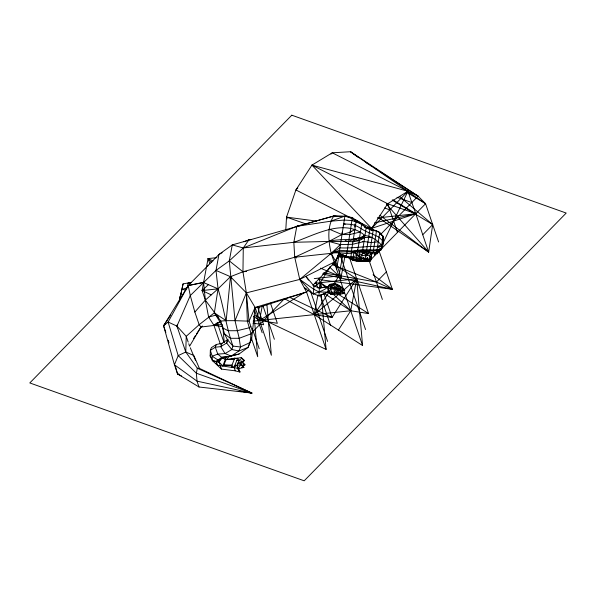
<?xml version="1.0" encoding="UTF-8"?>
<svg xmlns="http://www.w3.org/2000/svg" width="596" height="596" viewBox="0 0 596 596"><rect width="100%" height="100%" fill="white"/><g stroke="black" fill="none" stroke-linecap="round" stroke-linejoin="round"><path stroke-width="0.89" d="M199.012 386.998L197.015 381.142L196.367 373.215L197.298 368.224L251.847 393.062L197.015 381.142L174.427 364.759L178.189 355.618L185.781 352.012L186.228 336.33L176.945 326.101L168.117 322.034L163.595 325.781L174.427 364.759L177.548 373.93L199.012 386.998L251.847 393.062L199.399 368.373L197.298 368.224L185.781 352.012L176.945 326.101L177.437 324.343M383.005 238.579L383.474 240.859L383.057 236.299L379.756 232.462L366.168 227.791L352.34 217.555L344.883 216.125L333.604 216.057C326.913 227.121 328.396 241.276 331.197 253.352L362.577 345.538L314.256 314.636L285 298.961M285.797 229.721L286.527 217.123L295.899 189.953L311.946 165.114L332.255 152.799L350.515 151.727L418.087 196.121L425.574 203.713L438.604 241.976M362.711 250.715L361.109 261.011L356.088 261.018L352.72 260.281L346.336 256.518L339.072 253.695L335.66 261.361L312.885 285.357M308.505 280.083L305.867 276.35L314.047 286.013L313.265 294.029C318.674 291.608 326.459 290.356 329.409 284.717L334.11 283.301L336.986 284.307L340.763 286.616L344.734 290.11L341.217 290.855M314.047 286.013L319.359 288.039L318.964 295.959L313.071 293.567M332.65 294.156L331.376 294.558L328.046 292.092L327.875 287.063L330.795 286.639L336.673 288.248L340.502 289.872L344.473 293.336L340.085 294.253L332.65 294.156L330.586 289.246L331.004 284.001L327.875 287.063L317.765 287.898M330.668 288.188L333.753 287.704L334.87 294.312L331.577 292.234L328.85 291.653L318.964 295.959L327.86 291.891M329.752 292.733L331.376 294.558L331.577 292.234L334.222 292.122L337.239 293.932L336.673 288.248L340.42 290.49L340.502 289.872M342.707 288.658L344.734 290.11L340.487 289.671L337.187 288.188L336.986 284.307L340.681 287.205L340.763 286.616L334.013 284.441L330.914 285.082M340.294 292.062L340.085 294.253L336.874 292.085L334.222 292.122L336.591 289.246L340.435 290.692L344.473 293.336L336.874 292.085M333.753 287.704L336.591 289.246L340.227 292.889L340.763 286.616M364.67 226.897L369.989 228.775L366.384 251.624L367.687 254.537L369.773 252.212L373.171 230.421C365.311 229.467 362.033 221.898 354.695 219.574M383.034 236.478L379.637 233.409L383.057 236.299C383.943 240.873 383.474 246.126 380.859 250.111L376.702 252.011L373.141 252.294L369.773 252.212L362.584 250.603L351.476 251.005L339.482 250.327L331.197 253.352L294.715 257.241L242.959 271.769L230.466 276.7L218.054 288.844L205.352 300.108L194.847 312.058L199.153 324.693L201.001 327.04L222.144 324.455M366.585 251.229L365.02 261.219L361.109 261.011L370.57 260.988L371.859 252.823L371.233 256.831L362.346 252.972L360.424 251.102M371.233 256.831L371.278 256.414L370.57 260.988L365.02 261.219L368.984 261.316L370.369 252.525M369.989 228.775L376.516 230.786L373.141 252.294L374.653 254.85L374.921 252.153M350.604 257.189L350.359 258.977C356.475 260.243 362.912 260.333 369.162 259.968L370.198 258.277L370.734 259.908L361.437 258.575L352.914 258.835L350.411 258.5L346.336 256.518L352.34 217.555M191.51 282.392L183.076 283.875L179.456 300.421M228.126 339.236L222.04 343.281L216.37 344.503L211.401 347.624L210.343 350.351L210.165 356.028L212.377 360.595L216.005 361.541L221.652 357.324L231.181 356.058L238.944 350.992L240.501 346.984L239.182 338.29L235.01 320.663L246.357 292.874L299.743 279.427L335.66 261.361L339.012 253.918L344.883 216.125L352.191 218.464L356.035 221.891L361.69 224.215L359.425 238.407L353.279 239.249L348.511 241.551L328.873 241.425L293.835 242.296L243.272 247.958L232.269 244.911L218.97 254.44L188.224 285.551L163.595 325.781L165.867 332.464M357.831 249.59L356.088 261.018L365.043 260.921M346.529 255.848L346.306 257.628L349.018 257.517M235.986 358.509L241.32 357.503L241.708 358.3L239.033 360.409L237.133 365.259L239.95 372.046L235.286 370.839L221.489 369.103L212.377 360.595L212.221 356.229L217.771 354.091L225.079 353.592L231.181 356.058L239.041 354.039L248.048 347.431L251.706 338.521L255.103 307.439L246.357 292.874L230.466 276.7L215.99 270.413L190.28 295.549L176.945 326.101L177.548 327.83M354.099 250.871L352.72 260.281L361.124 260.802M356.341 220.259L351.476 251.005L350.984 257.092L350.515 257.725L339.012 253.918L348.943 256.995M371.338 230.183L371.584 228.41L387.691 203.743L407.94 191.256L418.087 196.121L380.628 234.407M254.432 315.396L326.101 349.427L306.56 292.025L299.743 279.427L294.715 257.241L293.835 242.296C315.075 235.077 344.16 217.659 364.908 235.524C371.956 236.277 378.683 240.94 382.528 246.617L381.053 249.016M378.125 217.346L428.666 252.13L432.681 224.58L399.655 196.471M306.202 288.471L304.407 288.039L313.265 294.029L299.743 279.427L331.197 253.352C339.735 249.776 348.973 253.568 357.563 250.536L359.798 252.466L360.073 250.573M364.752 227.098L366.168 227.791L362.584 250.603L364.141 253.389L366.384 251.624M371.613 254.589L371.733 253.762M383.057 236.299L380.859 250.111L373.357 250.752L362.584 250.603L359.798 252.466M351.118 225.065L351.215 224.372L343.609 223.902L343.326 225.675M355.365 253.918L355.7 251.706C347.9 255.624 339.348 251.408 331.197 253.352L329.886 254.604M359.165 256.98L359.492 254.805C355.112 255.87 350.94 258.373 346.336 256.235M362.346 252.972L362.755 250.253M363.351 259.007L363.597 257.345L361.437 258.575L356.572 257.465L350.515 257.725L349.807 257.248M364.141 253.389L364.484 251.11M366.063 254.44L366.577 250.998M369.222 233.349L369.319 232.701C362.875 230.95 358.211 225.318 351.215 224.372M367.687 254.537L368.082 251.914M367.21 259.7L367.501 257.763L369.162 259.968M369.952 259.938L370.198 258.277M366.525 250.64L369.773 252.212L371.07 254.82L371.457 252.25M370.943 258.627L371.278 256.414M371.524 255.043L371.859 252.823M376.516 230.786L379.756 232.462L376.702 252.011L377.417 253.754L377.857 250.864M382.945 244.136L382.371 240.531L379.004 237.133L369.319 232.701M222.643 326.176L214.337 312.848L218.054 288.844L215.99 270.413L218.97 254.44L222.144 252.674M296.376 257.941L294.715 257.241L328.873 241.425L341.903 234.548L342.327 231.881M339.012 253.918L339.109 253.36M351.58 250.365L351.476 251.005L351.282 250.484M356.132 260.586L356.237 259.945M363.277 236.083L364.908 235.524L359.88 238.393L357.563 250.536L362.755 249.515M352.802 259.625L361.198 260.266M361.206 260.139L359.79 259.737M179.471 300.809L180.953 293.21L180.186 296.979L180.566 295.288M183.076 283.875L179.836 299.594M190.742 282.929L188.135 283.055L187.241 287.846L182.056 289.328L185.937 290.125M220.453 344.458L213.942 325.327L208.607 317.079L205.352 300.108L202.096 290.543L208.056 258.582L216.922 257.636M243.622 391.9L251.847 393.062L196.367 373.215L178.189 355.618L168.117 322.034L188.224 285.551L203.586 282.549L205.352 300.108L220.788 321.05L224.543 333.879L227.493 339.817L232.947 346.082L240.501 346.984L250.141 342.536L251.072 333.827L252.6 331.607L249.046 321.17L235.01 320.663L229.289 260.884L232.269 244.911L333.604 216.057L344.853 216.534L344.883 216.125L330.773 221.205L296.815 226.316L243.272 247.958L229.289 260.884L215.99 270.413M257.763 315.262L259.253 307.275L306.56 292.025L308.46 290.029M262.188 306.262L259.536 320.469L277.341 323.3L270.457 303.096M293.835 242.296L296.815 226.316L333.604 216.057L340.48 216.683M317.899 295.109L314.256 314.636L332.054 317.467L356.691 278.794L332.531 263.343M319.225 288.01L320.216 282.683L330.564 266.434M335.041 264.661L335.995 259.551M336.524 269.005L339.333 253.933M334.192 283.674L338.893 275.963L342.886 254.552M340.443 280.522L345.114 255.483M373.171 230.421L373.327 229.639M361.69 224.215L361.861 223.388M366.153 227.97L364.722 226.584M179.433 300.585L179.947 298.253M179.709 299.535L180.089 297.844M227.493 339.817L226.651 343.013L220.721 346.641L215.312 347.222L210.343 350.351L212.221 356.229L218.278 360.193L222.137 358.561M187.733 287.317L188.224 285.551L203.638 282.258M180.305 295.936L180.566 295.095M346.5 257.062L346.306 257.628L343.445 256.72L337.582 256.891M210.693 354.665L210.165 356.028L211.319 357.451M216.37 344.503L215.312 347.222L217.771 354.091L221.652 357.324L226.949 356.922L239.041 354.039M222.04 343.281L220.721 346.641L225.079 353.592L231.814 349.524L232.947 346.082C226.353 327.457 223.835 307.722 218.054 288.844L203.586 282.549M220.043 359.783L219.119 362.144L221.489 369.103M227.828 339.996L226.651 343.013L231.814 349.524L238.944 350.992L248.048 347.431L249.225 344.406M220.334 359.232L216.005 361.541L219.119 362.144L222.844 365.944L225.251 359.775L234.682 358.189L237.64 358.308L239.033 360.409L236.821 360.409M234.154 359.544L226.026 359.559L223.873 365.072L222.844 365.944M237.64 358.308L234.109 367.36L235.286 370.839M237.893 363.314L241.022 363.791L238.318 368.738L239.95 372.046L237.156 368.149L217.682 365.296L215.946 363.158M238.907 360.729L242.028 361.206L240.262 364.558M377.417 253.754L378.691 250.521M341.061 277.222L335.66 261.361L339.154 252.667M249.523 343.654L251.706 338.521M357.712 157.068L350.515 151.727L407.94 191.256L382.349 244.494M333.298 285.834L334.11 283.301L335.436 284.061M362.711 249.776L373.476 249.925L380.978 249.284L382.528 246.617M202.521 326.019L201.001 327.04L189.588 346.209L188.753 343.736M329.022 292.159L314.256 314.636L339.489 293.679M338.416 330.087L350.739 310.747L356.691 278.794L314.74 283.264M193.476 338.662L195.481 335.563M196.486 334.013L201.001 327.04M331.376 294.558L328.85 291.653L327.875 287.063L329.409 284.717M170.732 315.001L163.595 325.781L164.898 324.559M251.654 239.518L248.919 239.808L243.272 247.958L242.959 271.769L246.357 292.874L249.046 321.17L255.103 307.439L306.56 292.025M328.85 291.653L330.586 289.246L333.663 288.814L336.591 289.246M374.653 254.85L376.702 252.011L378.877 250.514M371.07 254.82L373.141 252.294M329.283 229.192L341.903 234.548L349.949 232.291L351.044 230.98M354.315 227.046L355.41 225.735L354.695 224.118M338.535 254.626L341.054 256.764L342.655 254.909M333.216 288.196L334.572 287.771L336.904 285.32L344.734 290.11M226.42 359.44L229.631 356.08M252.622 332.002L284.478 298.641M297.844 187.964L295.899 189.953L351.014 217.957M366.093 227.679L371.584 228.41L407.94 191.256L332.255 152.799L330.959 154.126M366.607 260.698L369.341 261.175L425.574 203.713L407.247 191.137M379.138 251.169L386.387 271.895L376.449 282.05L323.516 272.849M379.875 215.268L428.666 252.13L422.743 234.742L432.681 224.58L392.183 200.062M335.66 261.361L331.197 253.352L340.346 244.584L352.497 244.308L363.977 241.536L371.233 242.542L378.244 241.805M346.306 256.548L348.735 257.539M211.245 294.886L202.096 290.543L208.406 284.65M328.664 291.519L328.046 292.092L319.046 292.003L313.787 289.254L299.743 279.427M250.827 326.392L249.18 327.822L237.037 330.713L228.194 330.728L222.643 327.875M341.553 291.891L356.691 278.794L362.577 345.538M235.01 320.663L226.167 320.685L214.337 312.848L199.153 324.693L186.228 336.33L188.187 342.089M345.151 240.419L348.511 241.551L352.892 241.76L356.892 238.556M237.156 368.149L238.169 367.352M242.326 362.226L244.435 360.565L241.32 357.503M367.501 257.763L365.259 259.431L363.597 257.345M217.622 322.697L213.942 325.327L222.837 326.742M332.27 287.533L330.795 286.639L334.013 284.441L334.572 287.771L337.187 288.188M331.197 253.352L339.854 247.839C353.8 248.636 367.456 245.589 381.403 246.55M304.653 292.368L259.536 320.469L253.591 316.401M313.988 286.557L320.216 282.683L327.226 287.168M220.2 321.438L213.942 325.327L220.431 321.922M372.053 237.335L364.603 237.536L359.068 240.747L352.892 241.76M349.949 232.291L354.791 229.572M206.566 266.576L208.019 265.764M370.734 259.908L369.036 260.817L361.154 260.519M340.346 244.584L328.873 241.425C340.621 238.013 354.128 241.715 364.908 235.524M241.976 361.697L244.435 360.565L241.708 358.3M381.686 244.755L377.529 246.468L380.978 249.284M243.92 241.782L248.919 239.808M422.743 234.742L415.785 213.718L371.584 228.41L369.848 227.791M222.293 358.434L221.056 358.844L219.119 362.144L212.377 360.595M222.911 358.233L226.949 356.922M354.993 238.758L353.279 239.249L359.068 240.747L357.563 238.028M345.755 256.064L343.445 256.72L343.274 255.095M296.815 226.316L300.675 225.281M208.607 317.079L216.385 315.001M360.438 231.948L349.584 234.615L341.903 234.548M241.73 365.586L244.919 364.849L242.028 361.206M374.482 222.919L415.785 213.718L407.94 191.256L406.204 190.638M371.874 252.756L373.692 252.361M346.961 251.765L349.226 251.326M358.338 238.147L359.88 238.393L364.603 237.536M319.359 288.039L328.5 286.49M238.147 362.666L241.656 362.182L244.919 364.849L243.228 364.849M339.02 289.857L340.487 289.671L336.904 285.32M229.199 359.306L226.026 359.559M230.898 359.105L233.453 358.807M377.357 217.957L415.785 213.718L392.846 199.839M246.61 271.381L242.959 271.769L229.289 260.884M202.096 290.543L218.054 288.844M314.271 278.585L338.893 275.963L329.543 266.993M253.151 321.147L350.739 310.747L368.537 313.578L349.636 258.061M254.693 307.76L259.253 307.275L255.103 307.439L271.381 355.253L266.881 304.273M362.279 241.693L363.977 241.536M330.773 221.205L344.227 220.058L351.841 220.535L356.035 221.891M220.788 321.05L226.167 320.685L230.466 276.7L230.846 278.481M232 365.057L223.873 365.072L231.755 365.698L234.109 367.36L237.133 365.259L240.642 364.767L243.913 367.434L238.318 368.738L237.133 365.259L234.928 365.259M241.365 367.434L243.913 367.434L241.022 363.791M287.116 218.859L286.527 217.123L316.707 221.123M318.227 279.45L392.31 289.284L386.387 271.895M239.048 391.252L241.797 391.647M253.002 323.159L263.655 324.753L257.569 306.873M343.609 223.902L345.278 224.156M175.343 365.951L177.548 373.93L179.187 374.199M342.879 256.578L349.263 257.688M188.135 283.055L189.684 283.368M243.354 364.529L244.919 364.849M336.137 216.586L333.604 216.057L333.894 216.929M358.181 238.154L359.425 238.407M351.342 251.922L353.838 252.458L361.437 258.575L359.492 254.805M322.436 273.951L392.31 289.284L373.089 274.763M249.158 392.414L251.847 393.062L247.496 391.438M372.172 230.145L371.584 228.41L311.946 165.114L407.94 191.256M330.795 286.639L334.572 287.771M286.527 217.123L305.659 223.843M342.797 292.748L344.473 293.336L341.769 291.444M387.05 203.549L415.785 213.718M397.018 197.291L411.791 202.558M384.547 207.974L389.762 209.829M359.88 238.393L361.832 239.145M332.263 264.646L376.449 282.05L392.31 289.284M320.492 268.163L338.893 275.963M185.781 352.012L193.842 355.529L199.399 368.373M209.829 263.805L208.056 258.582L213.04 260.951M289.328 297.173L332.054 317.467L323.77 293.113M355.954 220.468L371.584 228.41M311.946 165.114L387.691 203.743L397.457 232.447M177.548 373.93L181.676 376.054M216.005 361.541L217.682 365.296M349.293 257.859L350.411 258.5M406.517 192.173L425.574 203.713M324.053 293.314L350.739 310.747L333.291 294.223M337.358 293.642L368.537 313.578M364.864 252.093L366.294 253.009A2.295 1.505 29.4 0 1 367.382 254.924A2.295 1.505 29.4 0 1 365.832 255.863L361.981 255.222L357.414 252.19L356.475 250.692M365.355 162.134L368.455 164.138M370.004 165.137L371.561 166.135M375.435 168.631L376.985 169.636M380.092 171.633L418.087 196.121M336.673 288.248L340.435 290.692M224.543 333.879L230.332 338.305L239.182 338.29L251.072 333.827L247.318 320.998L246.357 292.874M222.599 357.675L225.251 359.775M327.875 287.063L330.586 289.246M235.159 358.606L234.682 358.189L231.755 365.698L231.844 367.076M325.721 287.54L320.216 282.683L320.708 288.24M337.671 255.498L338.856 256.675L338.223 254.946M214.337 312.848L218.739 317.355M208.056 258.582L211.759 262.665M386.417 204.063L428.666 252.13M336.986 284.307L337.425 285.201M190.303 347.759L195.548 360.535M369.341 261.175L382.371 299.445M339.727 253.68L365.557 329.558M318.733 278.332L321.989 287.898M315.761 281.975L317.541 287.19M320.208 295.02L330.564 325.453M311.008 292.733L327.591 341.433M262.814 305.361L274.361 339.28M254.477 310.144L262.166 332.747M252.406 328.806L259.193 348.727M251.326 337.984L257.703 356.713L254.142 316.364M217.205 322.555L224.014 342.558M224.893 357.503L225.78 360.118L225.534 357.332M355.7 251.706L356.892 255.386M194.847 312.058L190.28 295.549L188.224 285.551M168.236 340.234L168.966 342.894M340.54 253.859L341.054 256.764M321.274 294.729L326.101 349.427M222.919 327.673L224.23 342.499M291.802 115.192L29.8 382.945L304.198 480.808L566.2 213.055L291.802 115.192"/></g></svg>
